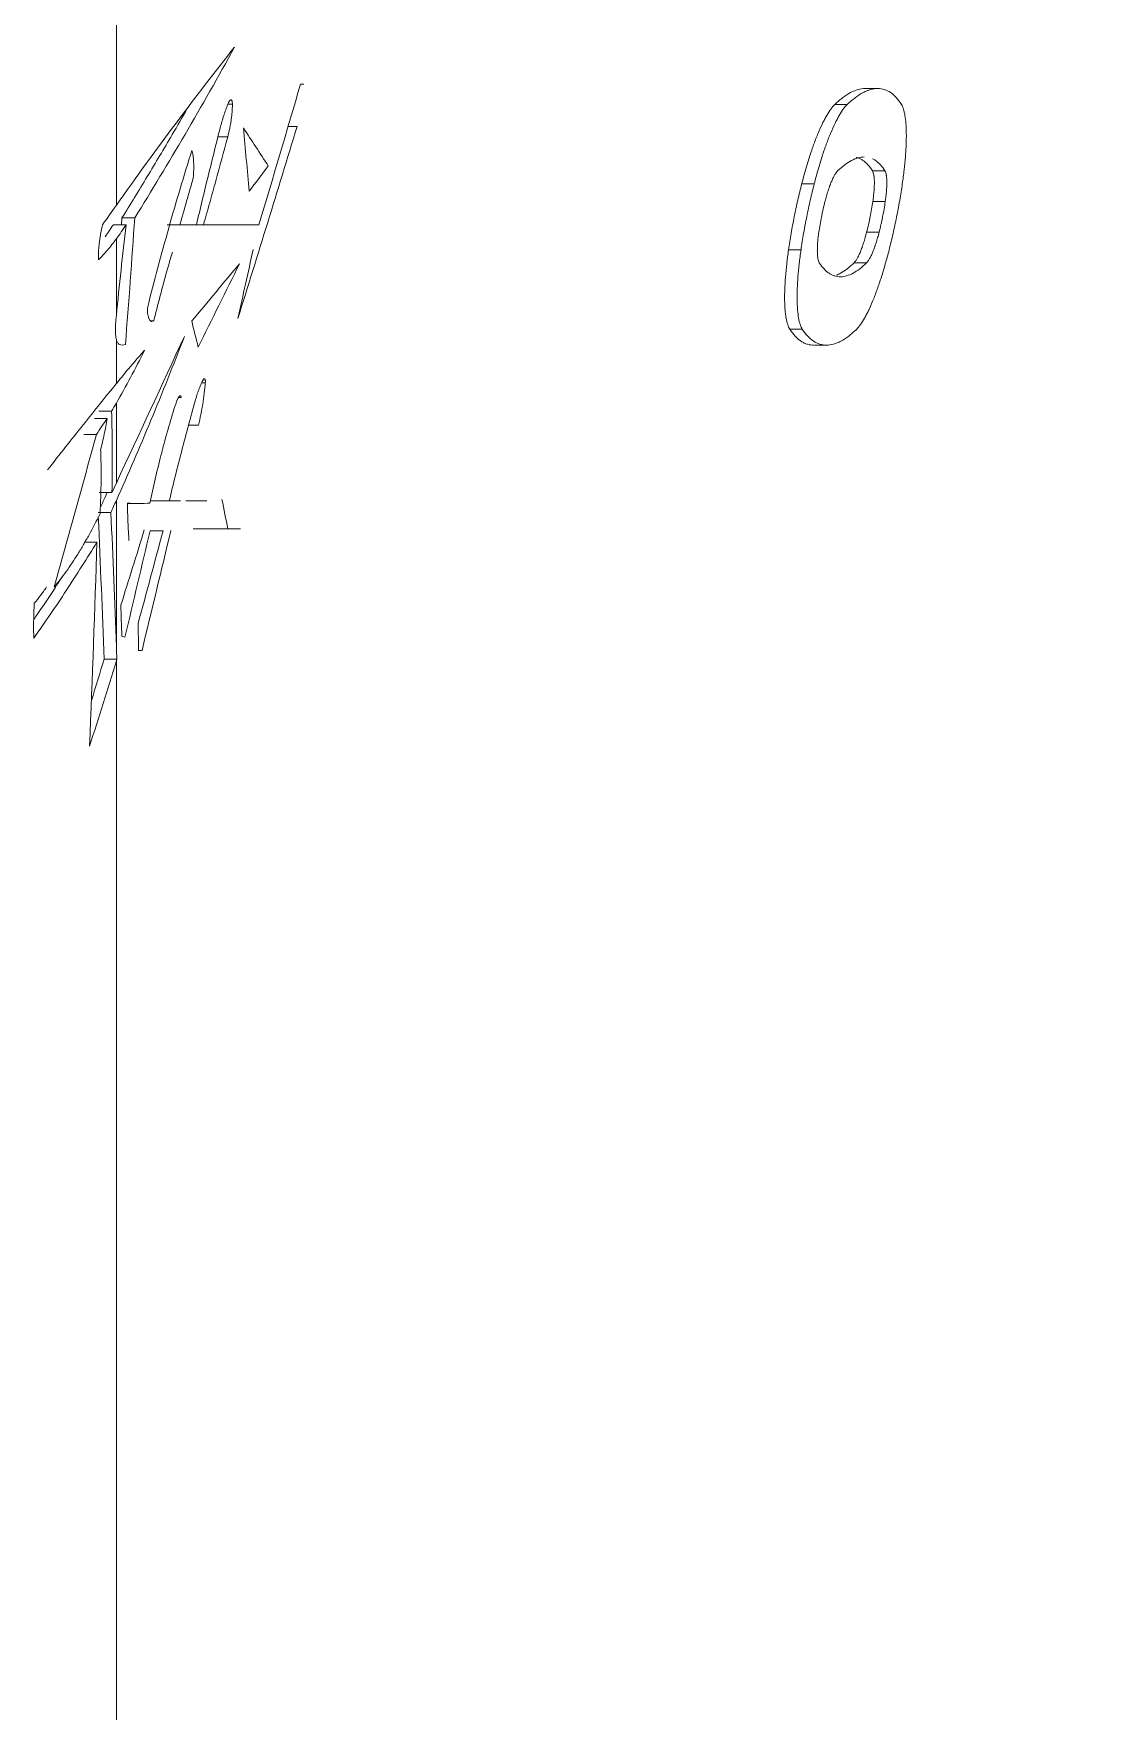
# Model space of a CAD drawing. Header units: millimetres. Extents: x 4664 to 8864, y -38 to 2932.
# Drawn here: x 8290.76 to 8296.25, y 2172.82 to 2181.36 of the extents above; entities that cross this region are included whole.
import ezdxf

# ---------------------------------------------------------------- set-up
doc = ezdxf.new("R2010")
doc.units = ezdxf.units.MM

msp = doc.modelspace()

# ---------------------------------------------------------------- linework, layer by layer
at = {"lineweight": 5}
for p, q in [((8291.1783, 2183.1254), (8291.1783, 2180.4856)), ((8292.1146, 2181.1019), (8292.1306, 2181.1019)), ((8294.984, 2181.0798), (8295.0474, 2181.0798)), ((8291.7451, 2181.0007), (8291.7682, 2181.0007)), ((8294.8305, 2180.9978), (8294.8939, 2180.9978)), ((8292.0513, 2180.8865), (8292.0975, 2180.8865)), ((8291.6946, 2180.8339), (8291.7445, 2180.8339)), ((8295.0227, 2180.6602), (8295.086, 2180.6602)), ((8294.6628, 2180.5947), (8294.7264, 2180.5947)), ((8295.0242, 2180.5052), (8295.0876, 2180.5052)), ((8291.163, 2180.387), (8291.2278, 2180.387)), ((8291.2045, 2180.387), (8291.2069, 2180.4215)), ((8291.2069, 2180.4215), (8291.2717, 2180.4215)), ((8291.5208, 2180.3869), (8291.5855, 2180.3869)), ((8291.8386, 2180.3867), (8291.9032, 2180.3867)), ((8291.1783, 2180.315), (8291.1783, 2179.9252)), ((8294.9929, 2180.3484), (8295.0563, 2180.3484)), ((8294.5956, 2180.2588), (8294.6592, 2180.2588)), ((8294.9294, 2180.1934), (8294.9928, 2180.1934)), ((8291.3563, 2179.8971), (8291.3686, 2179.8971)), ((8294.602, 2179.8558), (8294.6655, 2179.8558)), ((8291.1783, 2179.8032), (8291.1783, 2179.579)), ((8294.7904, 2179.7738), (8294.7269, 2179.7738)), ((8291.6128, 2179.5829), (8291.6305, 2179.5829)), ((8291.089, 2179.4376), (8291.154, 2179.4376)), ((8291.1783, 2179.4797), (8291.1783, 2179.0729)), ((8291.4943, 2179.5081), (8291.5083, 2179.5081)), ((8291.0672, 2179.4004), (8291.1323, 2179.4004)), ((8291.546, 2179.3676), (8291.5956, 2179.3676)), ((8291.0121, 2179.3198), (8291.0774, 2179.3198)), ((8291.091, 2179.0251), (8291.156, 2179.0251)), ((8291.1211, 2179.0012), (8291.1316, 2179.0248)), ((8291.0855, 2178.9228), (8291.1505, 2178.9228)), ((8291.1783, 2178.9842), (8291.1783, 2178.2418)), ((8291.292, 2178.9688), (8291.2343, 2178.9688)), ((8291.3515, 2178.9818), (8291.3825, 2178.9817)), ((8291.3825, 2178.9817), (8291.4473, 2178.9817)), ((8291.0145, 2178.7727), (8291.0798, 2178.7727)), ((8291.2059, 2178.2939), (8291.2221, 2178.2895)), ((8291.1158, 2178.1763), (8291.1807, 2178.1763)), ((8291.1783, 2178.1683), (8291.1783, 2154.0587))]:
    msp.add_line(p, q, dxfattribs=at)
for radius in [175.7749, 177.0806]:
    msp.add_arc((8126.0051, 2214.1806), radius, 339.998828, 353.967705, dxfattribs=at)
at = {"lineweight": 5, "extrusion": (0, 0, -1)}
for centre, major_axis, ratio, start_param, end_param in [((8126.0051, 2181.0974), (-172.6681, 0), 0.000094, 2.86509, 2.865428), ((8126.0051, 2180.3811), (-172.4672, 0), 0.000118, 2.854979, 2.856705), ((8126.0051, 2180.3811), (-172.4672, 0), 0.000119, 2.857444, 2.863338), ((8126.0051, 2180.3811), (-172.5293, 0), 0.000119, 2.857549, 2.863441), ((8126.0051, 2178.9732), (172.2475, 0), 0.000179, 5.999777, 6.001149), ((8126.0051, 2178.9732), (172.1853, 0), 0.000179, 6.001844, 6.003585), ((8126.0051, 2178.9731), (172.1853, 0), 0.000179, 6.004165, 6.006429), ((8126.0051, 2178.8303), (-172.2183, 0), 0.000187, 2.862695, 2.867815), ((8126.0051, 2178.8213), (-172.2164, 0), 0.000187, 2.858144, 2.859516), ((8126.0051, 2178.2107), (-172.0899, 0), 0.000219, 2.859467, 2.859825)]:
    msp.add_ellipse(centre, major_axis=major_axis, ratio=ratio, start_param=start_param, end_param=end_param, dxfattribs=at)
at = {"lineweight": 5}
for points, knots in [([(8291.7795, 2181.2905), (8291.6812, 2181.1668), (8291.5819, 2181.0379), (8291.3814, 2180.7694), (8291.2803, 2180.63), (8291.1783, 2180.4856)], [0, 0, 0, 0, 0.5, 0.5, 1, 1, 1, 1]), ([(8291.2717, 2180.4215), (8291.3575, 2180.5597), (8291.4427, 2180.7012), (8291.612, 2180.991), (8291.6961, 2181.1392), (8291.7795, 2181.2905)], [0, 0, 0, 0, 0.5, 0.5, 1, 1, 1, 1]), ([(8294.8305, 2180.9978), (8294.8446, 2181.0114), (8294.8584, 2181.0232), (8294.8854, 2181.0435), (8294.9117, 2181.0605), (8294.9494, 2181.076), (8294.9733, 2181.0796), (8294.9852, 2181.0798), (8294.9856, 2181.0798), (8294.986, 2181.0798)], [0, 0, 0, 0, 0.248003, 0.248003, 0.496007, 0.74401, 0.992014, 0.992014, 1, 1, 1, 1]), ([(8295.1702, 2180.9978), (8295.1617, 2181.0116), (8295.1527, 2181.0237), (8295.1341, 2181.0442), (8295.1244, 2181.0527), (8295.1042, 2181.0663), (8295.0833, 2181.0764), (8295.0496, 2181.0815), (8295.0257, 2181.078), (8295.0103, 2181.0737), (8295.0056, 2181.0723), (8295.0009, 2181.0706), (8294.9978, 2181.0694), (8294.9962, 2181.0688), (8294.9882, 2181.0655), (8294.9818, 2181.0625), (8294.9623, 2181.0522), (8294.9357, 2181.0351), (8294.9081, 2181.0114), (8294.8939, 2180.9978)], [0, 0, 0, 0, 0.125, 0.125, 0.25, 0.25, 0.375, 0.5, 0.625, 0.625, 0.65625, 0.671875, 0.671875, 0.6875, 0.6875, 0.75, 0.75, 0.875, 1, 1, 1, 1]), ([(8291.2069, 2180.4215), (8291.2498, 2180.4906), (8291.2925, 2180.5605), (8291.3778, 2180.7021), (8291.4203, 2180.7737), (8291.488, 2180.8895), (8291.5133, 2180.9332), (8291.5386, 2180.9772)], [0, 0, 0, 0, 0.384736, 0.384736, 0.769472, 0.769472, 1, 1, 1, 1]), ([(8291.706, 2180.8792), (8291.7117, 2180.9009), (8291.7178, 2180.9217), (8291.7306, 2180.9617), (8291.7373, 2180.9809), (8291.7444, 2180.9992)], [0, 0, 0, 0, 0.5, 0.5, 1, 1, 1, 1]), ([(8291.7444, 2180.9992), (8291.7457, 2181.0025), (8291.747, 2181.0055), (8291.7491, 2181.0096), (8291.7497, 2181.0109), (8291.7511, 2181.0132), (8291.7518, 2181.0143), (8291.7539, 2181.0173), (8291.7552, 2181.0188), (8291.7568, 2181.0202), (8291.7572, 2181.0204), (8291.7578, 2181.0209), (8291.7581, 2181.0211), (8291.7591, 2181.0216), (8291.7597, 2181.0218), (8291.7609, 2181.0219), (8291.7614, 2181.0219), (8291.7625, 2181.0215), (8291.763, 2181.0212), (8291.764, 2181.0203), (8291.7644, 2181.0198), (8291.7651, 2181.0187), (8291.7653, 2181.0184), (8291.7656, 2181.0176), (8291.7658, 2181.0171), (8291.7663, 2181.0157), (8291.7666, 2181.0147), (8291.7672, 2181.0124), (8291.7674, 2181.0112), (8291.7678, 2181.0085), (8291.7679, 2181.007), (8291.7681, 2181.004), (8291.7681, 2181.0024), (8291.7682, 2181.0007)], [0, 0, 0, 0, 0.125, 0.125, 0.1875, 0.1875, 0.25, 0.25, 0.375, 0.375, 0.40625, 0.40625, 0.4375, 0.4375, 0.5, 0.5, 0.5625, 0.5625, 0.625, 0.625, 0.6875, 0.6875, 0.71875, 0.71875, 0.75, 0.75, 0.8125, 0.8125, 0.875, 0.875, 0.9375, 0.9375, 1, 1, 1, 1]), ([(8291.7682, 2181.0007), (8291.7682, 2180.9946), (8291.7681, 2180.9883), (8291.7676, 2180.9754), (8291.7672, 2180.9688), (8291.7662, 2180.9551), (8291.7655, 2180.9482), (8291.764, 2180.9342), (8291.7631, 2180.9272), (8291.761, 2180.9129), (8291.7599, 2180.9057), (8291.7583, 2180.8966), (8291.7579, 2180.8948), (8291.7573, 2180.8911), (8291.7563, 2180.8857), (8291.7552, 2180.8802), (8291.7515, 2180.8622), (8291.7482, 2180.848), (8291.7445, 2180.8339)], [0, 0, 0, 0, 0.125, 0.125, 0.25, 0.25, 0.375, 0.375, 0.5, 0.5, 0.625, 0.625, 0.65625, 0.65625, 0.6875, 0.75, 0.75, 1, 1, 1, 1]), ([(8294.6628, 2180.5947), (8294.6692, 2180.6194), (8294.6757, 2180.6433), (8294.689, 2180.6895), (8294.6959, 2180.7119), (8294.7064, 2180.7444), (8294.71, 2180.755), (8294.7153, 2180.7707), (8294.7172, 2180.7759), (8294.7208, 2180.7861), (8294.7226, 2180.7911), (8294.7316, 2180.8159), (8294.7461, 2180.8531), (8294.7607, 2180.8858), (8294.7698, 2180.9047), (8294.7717, 2180.9084), (8294.7753, 2180.9156), (8294.7771, 2180.9192), (8294.7825, 2180.9295), (8294.7861, 2180.936), (8294.7968, 2180.9544), (8294.8037, 2180.9652), (8294.8173, 2180.9838), (8294.824, 2180.9916), (8294.8305, 2180.9978)], [0, 0, 0, 0, 0.125, 0.125, 0.25, 0.25, 0.3125, 0.3125, 0.34375, 0.34375, 0.375, 0.375, 0.5, 0.625, 0.625, 0.65625, 0.65625, 0.6875, 0.6875, 0.75, 0.75, 0.875, 0.875, 1, 1, 1, 1]), ([(8294.8939, 2180.9978), (8294.8874, 2180.9916), (8294.8808, 2180.9838), (8294.8672, 2180.9651), (8294.8602, 2180.9543), (8294.8495, 2180.9359), (8294.846, 2180.9294), (8294.8405, 2180.919), (8294.8387, 2180.9155), (8294.8351, 2180.9082), (8294.8332, 2180.9045), (8294.8241, 2180.8856), (8294.8169, 2180.8693), (8294.8023, 2180.8344), (8294.7951, 2180.8157), (8294.786, 2180.7909), (8294.7842, 2180.7859), (8294.7806, 2180.7757), (8294.7788, 2180.7705), (8294.7734, 2180.7549), (8294.7699, 2180.7442), (8294.7594, 2180.7118), (8294.7525, 2180.6895), (8294.7392, 2180.6433), (8294.7327, 2180.6194), (8294.7264, 2180.5947)], [0, 0, 0, 0, 0.125, 0.125, 0.25, 0.25, 0.3125, 0.3125, 0.34375, 0.34375, 0.375, 0.375, 0.5, 0.5, 0.625, 0.625, 0.65625, 0.65625, 0.6875, 0.6875, 0.75, 0.75, 0.875, 0.875, 1, 1, 1, 1]), ([(8295.1742, 2180.5947), (8295.1777, 2180.619), (8295.1838, 2180.6663), (8295.1882, 2180.711), (8295.1903, 2180.7382), (8295.1909, 2180.7463), (8295.1915, 2180.7543), (8295.1918, 2180.7596), (8295.192, 2180.7622), (8295.1928, 2180.7753), (8295.1933, 2180.7856), (8295.1945, 2180.8154), (8295.1948, 2180.8341), (8295.1945, 2180.8605), (8295.1943, 2180.869), (8295.1938, 2180.8813), (8295.1935, 2180.8874), (8295.1932, 2180.8933), (8295.1929, 2180.8972), (8295.1928, 2180.8991), (8295.1915, 2180.9163), (8295.1899, 2180.93), (8295.1858, 2180.9545), (8295.1833, 2180.9653), (8295.1796, 2180.9769), (8295.1789, 2180.9791), (8295.1773, 2180.9834), (8295.1765, 2180.9854), (8295.1739, 2180.9913), (8295.1721, 2180.9947), (8295.1702, 2180.9978)], [0, 0, 0, 0, 0.125, 0.25, 0.25, 0.28125, 0.296875, 0.296875, 0.3125, 0.3125, 0.375, 0.375, 0.5, 0.5, 0.5625, 0.5625, 0.59375, 0.609375, 0.609375, 0.625, 0.625, 0.75, 0.75, 0.875, 0.875, 0.90625, 0.90625, 0.9375, 0.9375, 1, 1, 1, 1]), ([(8291.5855, 2180.3869), (8291.605, 2180.4694), (8291.6248, 2180.5517), (8291.6549, 2180.6749), (8291.665, 2180.7158), (8291.6854, 2180.7976), (8291.6957, 2180.8385), (8291.706, 2180.8792)], [0, 0, 0, 0, 0.5, 0.5, 0.75, 0.75, 1, 1, 1, 1]), ([(8291.7445, 2180.8339), (8291.7246, 2180.7587), (8291.7043, 2180.6838), (8291.6735, 2180.572), (8291.6632, 2180.5348), (8291.6423, 2180.4607), (8291.6318, 2180.4237), (8291.6212, 2180.3868)], [0, 0, 0, 0, 0.5, 0.5, 0.75, 0.75, 1, 1, 1, 1]), ([(8291.3361, 2179.9631), (8291.3535, 2180.032), (8291.3712, 2180.1004), (8291.4074, 2180.2364), (8291.4259, 2180.3038), (8291.4637, 2180.4378), (8291.483, 2180.5041), (8291.5223, 2180.6356), (8291.5422, 2180.7005), (8291.5625, 2180.7648)], [0, 0, 0, 0, 0.25, 0.25, 0.5, 0.5, 0.75, 0.75, 1, 1, 1, 1]), ([(8291.5625, 2180.7648), (8291.5648, 2180.7567), (8291.5667, 2180.7476), (8291.5689, 2180.7324), (8291.5695, 2180.7271), (8291.5705, 2180.716), (8291.5709, 2180.7103), (8291.5717, 2180.6923), (8291.5718, 2180.6796), (8291.5712, 2180.6529), (8291.5705, 2180.6389), (8291.5693, 2180.6245)], [0, 0, 0, 0, 0.25, 0.25, 0.375, 0.375, 0.5, 0.5, 0.75, 0.75, 1, 1, 1, 1]), ([(8294.8455, 2180.6602), (8294.8578, 2180.672), (8294.8818, 2180.6926), (8294.9162, 2180.7148), (8294.949, 2180.7282), (8294.9698, 2180.7314), (8294.9802, 2180.7315), (8294.9805, 2180.7315), (8294.9808, 2180.7315)], [0, 0, 0, 0, 0.247999, 0.495998, 0.743997, 0.991996, 0.991996, 1, 1, 1, 1]), ([(8294.9389, 2180.7292), (8294.9412, 2180.7287), (8294.9436, 2180.728), (8294.9483, 2180.7266), (8294.9507, 2180.7258), (8294.9554, 2180.724), (8294.9577, 2180.723), (8294.9647, 2180.7196), (8294.9692, 2180.717), (8294.9825, 2180.7081), (8294.9996, 2180.6932), (8295.0152, 2180.6722), (8295.0227, 2180.6602)], [0, 0, 0, 0, 0.075321, 0.075321, 0.152377, 0.152377, 0.229434, 0.229434, 0.383547, 0.383547, 0.691774, 1, 1, 1, 1]), ([(8295.0224, 2180.7223), (8295.0227, 2180.7222), (8295.0231, 2180.722), (8295.0281, 2180.7196), (8295.0326, 2180.717), (8295.0459, 2180.7081), (8295.063, 2180.6932), (8295.0786, 2180.6722), (8295.086, 2180.6602)], [0, 0, 0, 0, 0.0148, 0.0148, 0.21184, 0.21184, 0.60592, 1, 1, 1, 1]), ([(8294.7811, 2180.5052), (8294.7835, 2180.5147), (8294.786, 2180.5238), (8294.7911, 2180.5416), (8294.7938, 2180.5502), (8294.7978, 2180.5627), (8294.7992, 2180.5668), (8294.8012, 2180.5728), (8294.8019, 2180.5748), (8294.8033, 2180.5788), (8294.804, 2180.5807), (8294.8075, 2180.5902), (8294.8131, 2180.6046), (8294.8187, 2180.6171), (8294.8229, 2180.6258), (8294.8243, 2180.6286), (8294.8271, 2180.6339), (8294.8285, 2180.6364), (8294.8325, 2180.6435), (8294.8352, 2180.6476), (8294.8404, 2180.6548), (8294.843, 2180.6578), (8294.8455, 2180.6602)], [0, 0, 0, 0, 0.125, 0.125, 0.25, 0.25, 0.3125, 0.3125, 0.34375, 0.34375, 0.375, 0.375, 0.5, 0.625, 0.625, 0.6875, 0.6875, 0.75, 0.75, 0.875, 0.875, 1, 1, 1, 1]), ([(8295.0227, 2180.6602), (8295.0241, 2180.6578), (8295.0267, 2180.6519), (8295.0286, 2180.6436), (8295.0296, 2180.6377), (8295.0298, 2180.6365), (8295.0302, 2180.634), (8295.0303, 2180.6327), (8295.0308, 2180.6287), (8295.0311, 2180.6259), (8295.0317, 2180.6172), (8295.032, 2180.6109), (8295.0321, 2180.6008), (8295.0321, 2180.5973), (8295.032, 2180.5919), (8295.0319, 2180.59), (8295.0318, 2180.5863), (8295.0318, 2180.5844), (8295.0314, 2180.5748), (8295.0309, 2180.5667), (8295.0296, 2180.5501), (8295.0287, 2180.5415), (8295.0275, 2180.5304), (8295.0272, 2180.5282), (8295.0267, 2180.5236), (8295.0264, 2180.5213), (8295.0255, 2180.5145), (8295.0249, 2180.5098), (8295.0242, 2180.5052)], [0, 0, 0, 0, 0.125, 0.25, 0.25, 0.28125, 0.28125, 0.3125, 0.3125, 0.375, 0.375, 0.5, 0.5, 0.5625, 0.5625, 0.59375, 0.59375, 0.625, 0.625, 0.75, 0.75, 0.875, 0.875, 0.90625, 0.90625, 0.9375, 0.9375, 1, 1, 1, 1]), ([(8295.086, 2180.6602), (8295.0875, 2180.6578), (8295.0901, 2180.6519), (8295.092, 2180.6436), (8295.093, 2180.6377), (8295.0932, 2180.6365), (8295.0936, 2180.634), (8295.0937, 2180.6327), (8295.0942, 2180.6287), (8295.0945, 2180.6259), (8295.0951, 2180.6172), (8295.0954, 2180.6109), (8295.0955, 2180.6008), (8295.0955, 2180.5973), (8295.0954, 2180.5919), (8295.0953, 2180.59), (8295.0952, 2180.5863), (8295.0952, 2180.5844), (8295.0948, 2180.5748), (8295.0943, 2180.5667), (8295.093, 2180.5501), (8295.0921, 2180.5415), (8295.0909, 2180.5304), (8295.0906, 2180.5282), (8295.0901, 2180.5236), (8295.0898, 2180.5213), (8295.0889, 2180.5145), (8295.0882, 2180.5098), (8295.0876, 2180.5052)], [0, 0, 0, 0, 0.125, 0.25, 0.25, 0.28125, 0.28125, 0.3125, 0.3125, 0.375, 0.375, 0.5, 0.5, 0.5625, 0.5625, 0.59375, 0.59375, 0.625, 0.625, 0.75, 0.75, 0.875, 0.875, 0.90625, 0.90625, 0.9375, 0.9375, 1, 1, 1, 1]), ([(8294.5956, 2180.2588), (8294.5996, 2180.2867), (8294.604, 2180.3146), (8294.6137, 2180.3707), (8294.619, 2180.3988), (8294.6274, 2180.4412), (8294.6304, 2180.4553), (8294.6349, 2180.4766), (8294.6365, 2180.4836), (8294.6396, 2180.4978), (8294.6411, 2180.5048), (8294.6491, 2180.5398), (8294.6558, 2180.5675), (8294.6628, 2180.5947)], [0, 0, 0, 0, 0.25, 0.25, 0.5, 0.5, 0.625, 0.625, 0.6875, 0.6875, 0.75, 0.75, 1, 1, 1, 1]), ([(8294.7264, 2180.5947), (8294.7194, 2180.5675), (8294.706, 2180.5125), (8294.694, 2180.4565), (8294.6856, 2180.4142), (8294.6828, 2180.4), (8294.6788, 2180.3786), (8294.6775, 2180.3715), (8294.675, 2180.3573), (8294.6737, 2180.3502), (8294.6676, 2180.3148), (8294.6632, 2180.2867), (8294.6592, 2180.2588)], [0, 0, 0, 0, 0.25, 0.5, 0.5, 0.625, 0.625, 0.6875, 0.6875, 0.75, 0.75, 1, 1, 1, 1]), ([(8295.1072, 2180.2588), (8295.1141, 2180.2861), (8295.1273, 2180.3411), (8295.1393, 2180.3971), (8295.1478, 2180.4395), (8295.1505, 2180.4536), (8295.1545, 2180.475), (8295.1558, 2180.4821), (8295.1583, 2180.4963), (8295.1596, 2180.5034), (8295.1657, 2180.5388), (8295.1702, 2180.5669), (8295.1742, 2180.5947)], [0, 0, 0, 0, 0.25, 0.5, 0.5, 0.625, 0.625, 0.6875, 0.6875, 0.75, 0.75, 1, 1, 1, 1]), ([(8294.7497, 2180.3484), (8294.7516, 2180.3614), (8294.7536, 2180.3745), (8294.7581, 2180.4006), (8294.7606, 2180.4138), (8294.7645, 2180.4335), (8294.7659, 2180.4401), (8294.768, 2180.45), (8294.7688, 2180.4533), (8294.7702, 2180.4599), (8294.7709, 2180.4632), (8294.7747, 2180.4795), (8294.7778, 2180.4924), (8294.7811, 2180.5052)], [0, 0, 0, 0, 0.25, 0.25, 0.5, 0.5, 0.625, 0.625, 0.6875, 0.6875, 0.75, 0.75, 1, 1, 1, 1]), ([(8295.0242, 2180.5052), (8295.0223, 2180.4922), (8295.0202, 2180.4791), (8295.0157, 2180.453), (8295.0133, 2180.4398), (8295.0093, 2180.4201), (8295.008, 2180.4135), (8295.0058, 2180.4036), (8295.0051, 2180.4003), (8295.0037, 2180.3937), (8295.0029, 2180.3904), (8294.9992, 2180.3741), (8294.9961, 2180.3611), (8294.9929, 2180.3484)], [0, 0, 0, 0, 0.25, 0.25, 0.5, 0.5, 0.625, 0.625, 0.6875, 0.6875, 0.75, 0.75, 1, 1, 1, 1]), ([(8295.0876, 2180.5052), (8295.0857, 2180.4922), (8295.0836, 2180.4791), (8295.0791, 2180.453), (8295.0767, 2180.4398), (8295.0727, 2180.4201), (8295.0713, 2180.4135), (8295.0692, 2180.4036), (8295.0685, 2180.4003), (8295.0671, 2180.3937), (8295.0663, 2180.3904), (8295.0626, 2180.3741), (8295.0595, 2180.3611), (8295.0563, 2180.3484)], [0, 0, 0, 0, 0.25, 0.25, 0.5, 0.5, 0.625, 0.625, 0.6875, 0.6875, 0.75, 0.75, 1, 1, 1, 1]), ([(8291.108, 2180.387), (8291.1044, 2180.3713), (8291.1012, 2180.3555), (8291.097, 2180.3318), (8291.0957, 2180.3239), (8291.0934, 2180.3084), (8291.0924, 2180.3007), (8291.0906, 2180.2856), (8291.0898, 2180.2781), (8291.0889, 2180.2669), (8291.0886, 2180.2632), (8291.0882, 2180.2577), (8291.0881, 2180.2559), (8291.0879, 2180.2523), (8291.0874, 2180.2433), (8291.0869, 2180.2276), (8291.087, 2180.2145), (8291.0873, 2180.2081)], [0, 0, 0, 0, 0.25, 0.25, 0.375, 0.375, 0.5, 0.5, 0.625, 0.625, 0.6875, 0.6875, 0.71875, 0.71875, 0.75, 0.875, 1, 1, 1, 1]), ([(8291.2278, 2180.387), (8291.2189, 2180.3094), (8291.2103, 2180.2321), (8291.1938, 2180.0781), (8291.1859, 2180.0015), (8291.1783, 2179.9252)], [0, 0, 0, 0, 0.5, 0.5, 1, 1, 1, 1]), ([(8291.0873, 2180.2081), (8291.1026, 2180.2233), (8291.1178, 2180.2397), (8291.1482, 2180.2754), (8291.1633, 2180.2946), (8291.1783, 2180.315)], [0, 0, 0, 0, 0.5, 0.5, 1, 1, 1, 1]), ([(8294.7522, 2180.1934), (8294.7506, 2180.1958), (8294.7479, 2180.2017), (8294.7459, 2180.2099), (8294.7448, 2180.2158), (8294.7446, 2180.217), (8294.7443, 2180.2196), (8294.7441, 2180.2209), (8294.7436, 2180.2249), (8294.7433, 2180.2276), (8294.7426, 2180.2363), (8294.7423, 2180.2426), (8294.7421, 2180.2528), (8294.7421, 2180.2563), (8294.7422, 2180.2617), (8294.7422, 2180.2635), (8294.7423, 2180.2673), (8294.7423, 2180.2692), (8294.7427, 2180.2788), (8294.7431, 2180.2868), (8294.7444, 2180.3034), (8294.7452, 2180.312), (8294.7464, 2180.3232), (8294.7467, 2180.3254), (8294.7472, 2180.33), (8294.7475, 2180.3322), (8294.7484, 2180.3391), (8294.749, 2180.3437), (8294.7497, 2180.3484)], [0, 0, 0, 0, 0.125, 0.25, 0.25, 0.28125, 0.28125, 0.3125, 0.3125, 0.375, 0.375, 0.5, 0.5, 0.5625, 0.5625, 0.59375, 0.59375, 0.625, 0.625, 0.75, 0.75, 0.875, 0.875, 0.90625, 0.90625, 0.9375, 0.9375, 1, 1, 1, 1]), ([(8294.9929, 2180.3484), (8294.9905, 2180.3389), (8294.988, 2180.3298), (8294.9829, 2180.312), (8294.9803, 2180.3034), (8294.9763, 2180.2909), (8294.9749, 2180.2868), (8294.9729, 2180.2808), (8294.9722, 2180.2788), (8294.9708, 2180.2748), (8294.9702, 2180.2729), (8294.9667, 2180.2634), (8294.9612, 2180.2491), (8294.9557, 2180.2365), (8294.9516, 2180.2278), (8294.9502, 2180.225), (8294.9475, 2180.2197), (8294.9461, 2180.2172), (8294.9421, 2180.2101), (8294.9395, 2180.206), (8294.9344, 2180.1988), (8294.9319, 2180.1958), (8294.9294, 2180.1934)], [0, 0, 0, 0, 0.125, 0.125, 0.25, 0.25, 0.3125, 0.3125, 0.34375, 0.34375, 0.375, 0.375, 0.5, 0.625, 0.625, 0.6875, 0.6875, 0.75, 0.75, 0.875, 0.875, 1, 1, 1, 1]), ([(8295.0563, 2180.3484), (8295.0539, 2180.3389), (8295.0514, 2180.3298), (8295.0463, 2180.312), (8295.0437, 2180.3034), (8295.0397, 2180.2909), (8295.0384, 2180.2868), (8295.0363, 2180.2808), (8295.0356, 2180.2788), (8295.0343, 2180.2748), (8295.0336, 2180.2729), (8295.0301, 2180.2634), (8295.0246, 2180.2491), (8295.0191, 2180.2365), (8295.015, 2180.2278), (8295.0136, 2180.225), (8295.0109, 2180.2197), (8295.0095, 2180.2172), (8295.0055, 2180.2101), (8295.0029, 2180.206), (8294.9978, 2180.1988), (8294.9953, 2180.1958), (8294.9928, 2180.1934)], [0, 0, 0, 0, 0.125, 0.125, 0.25, 0.25, 0.3125, 0.3125, 0.34375, 0.34375, 0.375, 0.375, 0.5, 0.625, 0.625, 0.6875, 0.6875, 0.75, 0.75, 0.875, 0.875, 1, 1, 1, 1]), ([(8291.463, 2180.2478), (8291.4463, 2180.1907), (8291.4301, 2180.1329), (8291.4064, 2180.0451), (8291.3987, 2180.0157), (8291.3834, 2179.9566), (8291.3759, 2179.9269), (8291.3686, 2179.8971)], [0, 0, 0, 0, 0.5, 0.5, 0.75, 0.75, 1, 1, 1, 1]), ([(8294.602, 2179.8558), (8294.598, 2179.8619), (8294.591, 2179.8773), (8294.5857, 2179.8988), (8294.5829, 2179.9141), (8294.5822, 2179.9189), (8294.5814, 2179.9238), (8294.581, 2179.9272), (8294.5807, 2179.9289), (8294.5797, 2179.9376), (8294.5789, 2179.9448), (8294.577, 2179.9675), (8294.5763, 2179.9838), (8294.5758, 2180.0102), (8294.5758, 2180.0193), (8294.576, 2180.0334), (8294.5761, 2180.0405), (8294.5763, 2180.0479), (8294.5764, 2180.0528), (8294.5765, 2180.0553), (8294.5773, 2180.0779), (8294.5785, 2180.0987), (8294.5818, 2180.1419), (8294.5839, 2180.1643), (8294.5871, 2180.1932), (8294.5878, 2180.1991), (8294.5892, 2180.2108), (8294.5899, 2180.2168), (8294.5922, 2180.2347), (8294.5939, 2180.2467), (8294.5956, 2180.2588)], [0, 0, 0, 0, 0.125, 0.25, 0.25, 0.28125, 0.296875, 0.296875, 0.3125, 0.3125, 0.375, 0.375, 0.5, 0.5, 0.5625, 0.5625, 0.59375, 0.609375, 0.609375, 0.625, 0.625, 0.75, 0.75, 0.875, 0.875, 0.90625, 0.90625, 0.9375, 0.9375, 1, 1, 1, 1]), ([(8294.6592, 2180.2588), (8294.6557, 2180.2346), (8294.6496, 2180.1873), (8294.6454, 2180.1425), (8294.6433, 2180.1154), (8294.6427, 2180.1073), (8294.6422, 2180.0993), (8294.6419, 2180.094), (8294.6417, 2180.0913), (8294.641, 2180.0782), (8294.6405, 2180.068), (8294.6394, 2180.0382), (8294.6392, 2180.0194), (8294.6397, 2179.993), (8294.6399, 2179.9845), (8294.6405, 2179.9722), (8294.6408, 2179.9661), (8294.6412, 2179.9602), (8294.6415, 2179.9563), (8294.6417, 2179.9544), (8294.6431, 2179.9373), (8294.6448, 2179.9236), (8294.6492, 2179.8991), (8294.6518, 2179.8883), (8294.6557, 2179.8767), (8294.6565, 2179.8745), (8294.6582, 2179.8702), (8294.659, 2179.8681), (8294.6617, 2179.8623), (8294.6636, 2179.8588), (8294.6655, 2179.8558)], [0, 0, 0, 0, 0.125, 0.25, 0.25, 0.28125, 0.296875, 0.296875, 0.3125, 0.3125, 0.375, 0.375, 0.5, 0.5, 0.5625, 0.5625, 0.59375, 0.609375, 0.609375, 0.625, 0.625, 0.75, 0.75, 0.875, 0.875, 0.90625, 0.90625, 0.9375, 0.9375, 1, 1, 1, 1]), ([(8294.9422, 2179.8558), (8294.9486, 2179.862), (8294.9551, 2179.8698), (8294.9684, 2179.8885), (8294.9752, 2179.8993), (8294.9857, 2179.9177), (8294.9892, 2179.9242), (8294.9945, 2179.9346), (8294.9963, 2179.9382), (8294.9999, 2179.9454), (8295.0017, 2179.9491), (8295.0106, 2179.968), (8295.0178, 2179.9843), (8295.0321, 2180.0193), (8295.0393, 2180.0379), (8295.0482, 2180.0627), (8295.05, 2180.0678), (8295.0536, 2180.078), (8295.0553, 2180.0832), (8295.0606, 2180.0988), (8295.0641, 2180.1094), (8295.0745, 2180.1418), (8295.0812, 2180.1642), (8295.0944, 2180.2104), (8295.1009, 2180.2342), (8295.1072, 2180.2588)], [0, 0, 0, 0, 0.125, 0.125, 0.25, 0.25, 0.3125, 0.3125, 0.34375, 0.34375, 0.375, 0.375, 0.5, 0.5, 0.625, 0.625, 0.65625, 0.65625, 0.6875, 0.6875, 0.75, 0.75, 0.875, 0.875, 1, 1, 1, 1]), ([(8294.9928, 2180.1934), (8294.9808, 2180.1816), (8294.9691, 2180.1713), (8294.946, 2180.1536), (8294.9234, 2180.1388), (8294.8909, 2180.1253), (8294.8702, 2180.1222), (8294.85, 2180.122), (8294.8402, 2180.1234), (8294.8257, 2180.1277), (8294.821, 2180.1296), (8294.8116, 2180.134), (8294.807, 2180.1366), (8294.7935, 2180.1455), (8294.776, 2180.1604), (8294.7599, 2180.1814), (8294.7522, 2180.1934)], [0, 0, 0, 0, 0.125, 0.125, 0.25, 0.375, 0.5, 0.5, 0.625, 0.625, 0.6875, 0.6875, 0.75, 0.75, 0.875, 1, 1, 1, 1]), ([(8294.9294, 2180.1934), (8294.9174, 2180.1816), (8294.9056, 2180.1713), (8294.8825, 2180.1536), (8294.8639, 2180.1414), (8294.8459, 2180.1331), (8294.8389, 2180.1305)], [0, 0, 0, 0, 0.377311, 0.377311, 0.754622, 1, 1, 1, 1]), ([(8291.36, 2179.8946), (8291.3584, 2179.8946), (8291.3569, 2179.8949), (8291.3549, 2179.8957), (8291.3544, 2179.896), (8291.3534, 2179.8965), (8291.353, 2179.8968), (8291.3516, 2179.8978), (8291.3507, 2179.8986), (8291.3481, 2179.9014), (8291.3465, 2179.9038), (8291.3443, 2179.9081), (8291.3437, 2179.9096), (8291.3427, 2179.9122), (8291.3424, 2179.9131), (8291.3418, 2179.9149), (8291.3415, 2179.9159), (8291.3401, 2179.9207), (8291.3392, 2179.9251), (8291.3377, 2179.9345), (8291.3371, 2179.9397), (8291.3364, 2179.9509), (8291.3362, 2179.9568), (8291.3361, 2179.9631)], [0, 0, 0, 0, 0.110502, 0.110502, 0.147564, 0.147564, 0.184627, 0.184627, 0.258752, 0.258752, 0.407001, 0.407001, 0.481126, 0.481126, 0.518189, 0.518189, 0.555251, 0.555251, 0.703501, 0.703501, 0.85175, 0.85175, 1, 1, 1, 1]), ([(8291.1756, 2179.8972), (8291.1746, 2179.8876), (8291.1739, 2179.8783), (8291.1734, 2179.865), (8291.1733, 2179.8607), (8291.1732, 2179.8543), (8291.1732, 2179.8522), (8291.1733, 2179.848), (8291.1733, 2179.846), (8291.1736, 2179.8359), (8291.1741, 2179.8284), (8291.1758, 2179.8148), (8291.1769, 2179.8086), (8291.1783, 2179.8032)], [0, 0, 0, 0, 0.25, 0.25, 0.375, 0.375, 0.4375, 0.4375, 0.5, 0.5, 0.75, 0.75, 1, 1, 1, 1]), ([(8294.7251, 2179.7738), (8294.7139, 2179.7738), (8294.7029, 2179.7754), (8294.6894, 2179.7795), (8294.6866, 2179.7804), (8294.6812, 2179.7825), (8294.6784, 2179.7837), (8294.6704, 2179.7875), (8294.6651, 2179.7905), (8294.6495, 2179.8007), (8294.6294, 2179.8179), (8294.6109, 2179.842), (8294.602, 2179.8558)], [0, 0, 0, 0, 0.244323, 0.244323, 0.307296, 0.307296, 0.37027, 0.37027, 0.496216, 0.496216, 0.748108, 1, 1, 1, 1]), ([(8294.6655, 2179.8558), (8294.6744, 2179.842), (8294.6837, 2179.83), (8294.7029, 2179.8094), (8294.7128, 2179.8009), (8294.7333, 2179.7873), (8294.7545, 2179.7772), (8294.7883, 2179.7721), (8294.8122, 2179.7756), (8294.8275, 2179.7799), (8294.8306, 2179.7808), (8294.8368, 2179.783), (8294.84, 2179.7842), (8294.8494, 2179.788), (8294.8558, 2179.791), (8294.8751, 2179.8013), (8294.9012, 2179.8184), (8294.9284, 2179.8422), (8294.9422, 2179.8558)], [0, 0, 0, 0, 0.125, 0.125, 0.25, 0.25, 0.375, 0.5, 0.625, 0.625, 0.65625, 0.65625, 0.6875, 0.6875, 0.75, 0.75, 0.875, 1, 1, 1, 1]), ([(8291.1783, 2178.9842), (8291.2376, 2179.1167), (8291.2961, 2179.2526), (8291.4116, 2179.5309), (8291.4685, 2179.6732), (8291.5245, 2179.8186)], [0, 0, 0, 0, 0.5, 0.5, 1, 1, 1, 1]), ([(8291.1783, 2179.8032), (8291.1792, 2179.7997), (8291.1802, 2179.7966), (8291.1824, 2179.7911), (8291.1836, 2179.7887), (8291.1862, 2179.7844), (8291.1876, 2179.7826), (8291.1906, 2179.7796), (8291.1922, 2179.7785), (8291.1939, 2179.7777)], [0, 0, 0, 0, 0.25, 0.25, 0.5, 0.5, 0.75, 0.75, 1, 1, 1, 1]), ([(8291.1783, 2179.4797), (8291.2024, 2179.5221), (8291.2265, 2179.5657), (8291.2744, 2179.6552), (8291.2982, 2179.701), (8291.3219, 2179.7479)], [0, 0, 0, 0, 0.5, 0.5, 1, 1, 1, 1]), ([(8291.6305, 2179.5829), (8291.6307, 2179.5854), (8291.6308, 2179.5877), (8291.6308, 2179.5904), (8291.6307, 2179.5909), (8291.6307, 2179.5919), (8291.6307, 2179.5924), (8291.6306, 2179.5939), (8291.6305, 2179.5948), (8291.6302, 2179.5966), (8291.6301, 2179.5973), (8291.6298, 2179.5984), (8291.6297, 2179.5988), (8291.6295, 2179.5994), (8291.6294, 2179.5998), (8291.6288, 2179.6012), (8291.6283, 2179.6021), (8291.6273, 2179.6029), (8291.627, 2179.6031), (8291.6263, 2179.6033), (8291.6255, 2179.6034), (8291.6247, 2179.6031), (8291.6241, 2179.6028), (8291.6239, 2179.6027), (8291.6235, 2179.6024), (8291.6233, 2179.6022), (8291.6222, 2179.6013), (8291.6213, 2179.6003), (8291.6195, 2179.5977), (8291.6185, 2179.5962), (8291.6176, 2179.5944)], [0, 0, 0, 0, 0.125, 0.125, 0.15625, 0.15625, 0.1875, 0.1875, 0.25, 0.25, 0.3125, 0.3125, 0.34375, 0.34375, 0.375, 0.375, 0.5, 0.5, 0.5625, 0.5625, 0.625, 0.6875, 0.6875, 0.71875, 0.71875, 0.75, 0.75, 0.875, 0.875, 1, 1, 1, 1]), ([(8291.1783, 2179.579), (8291.1243, 2179.5124), (8291.0681, 2179.4424), (8290.9512, 2179.2956), (8290.8907, 2179.219), (8290.828, 2179.1394)], [0, 0, 0, 0, 0.5, 0.5, 1, 1, 1, 1]), ([(8291.5083, 2179.5081), (8291.508, 2179.5097), (8291.5076, 2179.5112), (8291.5069, 2179.5129), (8291.5066, 2179.5134), (8291.506, 2179.5144), (8291.5057, 2179.5148), (8291.5048, 2179.5157), (8291.5041, 2179.5161), (8291.5029, 2179.5162), (8291.5025, 2179.5162), (8291.5017, 2179.516), (8291.5013, 2179.5159), (8291.5, 2179.5152), (8291.4991, 2179.5145), (8291.4972, 2179.5126), (8291.4963, 2179.5114), (8291.4949, 2179.5093), (8291.4944, 2179.5086), (8291.4934, 2179.507), (8291.4929, 2179.5061), (8291.4915, 2179.5034), (8291.4906, 2179.5014), (8291.4897, 2179.4993)], [0, 0, 0, 0, 0.125, 0.125, 0.1875, 0.1875, 0.25, 0.25, 0.375, 0.375, 0.4375, 0.4375, 0.5, 0.5, 0.625, 0.625, 0.75, 0.75, 0.8125, 0.8125, 0.875, 0.875, 1, 1, 1, 1]), ([(8291.6176, 2179.5944), (8291.6141, 2179.5875), (8291.6071, 2179.5727), (8291.6004, 2179.556), (8291.5963, 2179.5449), (8291.5955, 2179.5427), (8291.5939, 2179.5382), (8291.5931, 2179.5359), (8291.5907, 2179.5289), (8291.5892, 2179.5242), (8291.5847, 2179.51), (8291.5818, 2179.5001), (8291.579, 2179.49)], [0, 0, 0, 0, 0.25, 0.5, 0.5, 0.5625, 0.5625, 0.625, 0.625, 0.75, 0.75, 1, 1, 1, 1]), ([(8291.5956, 2179.3676), (8291.6, 2179.3857), (8291.604, 2179.4038), (8291.6115, 2179.4405), (8291.6148, 2179.4587), (8291.6192, 2179.4861), (8291.6206, 2179.4951), (8291.6232, 2179.5131), (8291.6244, 2179.522), (8291.6276, 2179.5487), (8291.6293, 2179.566), (8291.6305, 2179.5829)], [0, 0, 0, 0, 0.25, 0.25, 0.5, 0.5, 0.625, 0.625, 0.75, 0.75, 1, 1, 1, 1]), ([(8291.156, 2179.0251), (8291.1571, 2179.0959), (8291.1575, 2179.1658), (8291.1569, 2179.3034), (8291.1558, 2179.371), (8291.154, 2179.4376)], [0, 0, 0, 0, 0.5, 0.5, 1, 1, 1, 1]), ([(8291.4709, 2179.4478), (8291.4592, 2179.4097), (8291.4479, 2179.3712), (8291.4315, 2179.3126), (8291.4234, 2179.2832), (8291.4155, 2179.2534), (8291.4103, 2179.2335), (8291.4077, 2179.2236), (8291.4001, 2179.1935), (8291.3951, 2179.1735), (8291.3852, 2179.1332), (8291.3804, 2179.1129), (8291.3664, 2179.052), (8291.3574, 2179.0113), (8291.349, 2178.9704)], [0, 0, 0, 0, 0.25, 0.25, 0.375, 0.4375, 0.4375, 0.5, 0.5, 0.625, 0.625, 0.75, 0.75, 1, 1, 1, 1]), ([(8291.579, 2179.49), (8291.5557, 2179.4069), (8291.533, 2179.3229), (8291.5001, 2179.1957), (8291.4892, 2179.1531), (8291.468, 2179.0676), (8291.4575, 2179.0247), (8291.4473, 2178.9817)], [0, 0, 0, 0, 0.5, 0.5, 0.75, 0.75, 1, 1, 1, 1]), ([(8291.0774, 2179.3198), (8291.0867, 2179.3342), (8291.0959, 2179.3481), (8291.1142, 2179.3749), (8291.1233, 2179.3879), (8291.1323, 2179.4004)], [0, 0, 0, 0, 0.5, 0.5, 1, 1, 1, 1]), ([(8291.1323, 2179.4004), (8291.1274, 2179.3739), (8291.1221, 2179.3475), (8291.1108, 2179.2946), (8291.1048, 2179.2683), (8291.0984, 2179.2421)], [0, 0, 0, 0, 0.5, 0.5, 1, 1, 1, 1]), ([(8290.8629, 2178.5444), (8290.8988, 2178.6742), (8290.9347, 2178.8038), (8291.0062, 2179.0624), (8291.0419, 2179.1913), (8291.0774, 2179.3198)], [0, 0, 0, 0, 0.5, 0.5, 1, 1, 1, 1]), ([(8291.0984, 2179.2421), (8291.0994, 2179.2168), (8291.1001, 2179.191), (8291.1008, 2179.1384), (8291.1008, 2179.1116), (8291.1, 2179.0299), (8291.0983, 2178.9738), (8291.0953, 2178.9162)], [0, 0, 0, 0, 0.25, 0.25, 0.5, 0.5, 1, 1, 1, 1]), ([(8291.2343, 2178.9705), (8291.2349, 2178.9373), (8291.2358, 2178.9049), (8291.2385, 2178.8414), (8291.2403, 2178.8104), (8291.2424, 2178.7802)], [0, 0, 0, 0, 0.5, 0.5, 1, 1, 1, 1]), ([(8291.0953, 2178.9162), (8291.0771, 2178.8792), (8291.0493, 2178.8259), (8291.0209, 2178.7758), (8291.0017, 2178.7432), (8290.9921, 2178.7273), (8290.9629, 2178.6806), (8290.9432, 2178.651), (8290.9034, 2178.5952), (8290.8832, 2178.5689), (8290.8629, 2178.5444)], [0, 0, 0, 0, 0.25, 0.375, 0.375, 0.5, 0.5, 0.75, 0.75, 1, 1, 1, 1]), ([(8290.7585, 2178.2834), (8290.8152, 2178.3642), (8290.8703, 2178.4453), (8290.9774, 2178.6085), (8291.0294, 2178.6904), (8291.0798, 2178.7727)], [0, 0, 0, 0, 0.5, 0.5, 1, 1, 1, 1]), ([(8290.7587, 2178.3794), (8290.7645, 2178.3879), (8290.7703, 2178.3964), (8290.8038, 2178.4454), (8290.831, 2178.4861), (8290.8729, 2178.5496), (8290.8878, 2178.5724), (8290.9025, 2178.5952)], [0, 0, 0, 0, 0.118245, 0.118245, 0.684359, 0.684359, 1, 1, 1, 1]), ([(8290.8236, 2178.5444), (8290.8132, 2178.5289), (8290.8028, 2178.5142), (8290.7818, 2178.4864), (8290.7713, 2178.4734), (8290.7607, 2178.4613)], [0, 0, 0, 0, 0.5, 0.5, 1, 1, 1, 1]), ([(8290.7607, 2178.4613), (8290.7592, 2178.4301), (8290.7582, 2178.3996), (8290.7574, 2178.3402), (8290.7576, 2178.3114), (8290.7585, 2178.2834)], [0, 0, 0, 0, 0.5, 0.5, 1, 1, 1, 1])]:
    msp.add_open_spline(points, degree=3, knots=knots, dxfattribs=at)
for points in [[(8291.9032, 2180.3867), (8291.9742, 2180.625), (8292.0447, 2180.8634), (8292.1146, 2181.1019)], [(8292.0975, 2180.8865), (8291.9981, 2180.5608), (8291.8977, 2180.2353), (8291.7962, 2179.9099)], [(8291.8241, 2180.8792), (8291.8342, 2180.7718), (8291.844, 2180.6643), (8291.8536, 2180.5569)], [(8291.9505, 2180.6858), (8291.9087, 2180.7503), (8291.8666, 2180.8147), (8291.8241, 2180.8792)], [(8291.5693, 2180.6245), (8291.5468, 2180.5453), (8291.5242, 2180.4661), (8291.5016, 2180.3869)], [(8291.8536, 2180.5569), (8291.886, 2180.5998), (8291.9183, 2180.6428), (8291.9505, 2180.6858)], [(8291.1783, 2180.4856), (8291.1553, 2180.4529), (8291.1318, 2180.4201), (8291.108, 2180.387)], [(8291.1211, 2180.3255), (8291.135, 2180.3449), (8291.149, 2180.3654), (8291.163, 2180.387)], [(8291.1783, 2180.315), (8291.1948, 2180.3375), (8291.2113, 2180.3615), (8291.2278, 2180.387)], [(8291.2242, 2179.7777), (8291.2414, 2179.9932), (8291.2573, 2180.2078), (8291.2717, 2180.4215)], [(8291.7962, 2179.9099), (8291.8222, 2180.0267), (8291.848, 2180.1436), (8291.8738, 2180.2605)], [(8291.8046, 2180.1881), (8291.7239, 2180.0911), (8291.6428, 2179.994), (8291.5612, 2179.8971)], [(8291.5941, 2179.7646), (8291.6646, 2179.9058), (8291.7348, 2180.0469), (8291.8046, 2180.1881)], [(8291.1783, 2179.9252), (8291.1774, 2179.9159), (8291.1765, 2179.9065), (8291.1756, 2179.8972)], [(8291.5612, 2179.8971), (8291.5722, 2179.8529), (8291.5832, 2179.8088), (8291.5941, 2179.7646)], [(8291.5245, 2179.8186), (8291.4099, 2179.5713), (8291.2945, 2179.3228), (8291.1783, 2179.0729)], [(8291.1939, 2179.7777), (8291.2032, 2179.7734), (8291.2133, 2179.7734), (8291.2242, 2179.7777)], [(8291.3219, 2179.7479), (8291.2744, 2179.6947), (8291.2265, 2179.6384), (8291.1783, 2179.579)], [(8291.154, 2179.4376), (8291.1622, 2179.4515), (8291.1703, 2179.4655), (8291.1783, 2179.4797)], [(8291.4897, 2179.4993), (8291.483, 2179.4836), (8291.4767, 2179.4665), (8291.4709, 2179.4478)], [(8291.1783, 2179.0729), (8291.1709, 2179.0569), (8291.1635, 2179.041), (8291.156, 2179.0251)], [(8291.0963, 2178.9463), (8291.1046, 2178.9645), (8291.1129, 2178.9828), (8291.1211, 2179.0012)], [(8291.1505, 2178.9228), (8291.1598, 2178.9431), (8291.1691, 2178.9636), (8291.1783, 2178.9842)], [(8291.1783, 2178.2418), (8291.17, 2178.4689), (8291.1607, 2178.6959), (8291.1505, 2178.9228)], [(8291.349, 2178.9704), (8291.3105, 2178.9683), (8291.2722, 2178.9683), (8291.2343, 2178.9705)], [(8291.7448, 2178.839), (8291.735, 2178.8889), (8291.7252, 2178.9388), (8291.7153, 2178.9887)], [(8291.1158, 2178.1763), (8291.1071, 2178.4178), (8291.0974, 2178.6591), (8291.0865, 2178.9002)], [(8291.3204, 2178.8344), (8291.2808, 2178.7069), (8291.2411, 2178.5794), (8291.2012, 2178.452)], [(8291.3088, 2178.2212), (8291.3581, 2178.4247), (8291.407, 2178.6283), (8291.4556, 2178.832)], [(8291.0798, 2178.7727), (8291.0689, 2178.4268), (8291.0563, 2178.0808), (8291.0418, 2177.7347)], [(8291.2221, 2178.2895), (8291.2649, 2178.4697), (8291.3074, 2178.6499), (8291.3496, 2178.8303)], [(8291.4155, 2178.8302), (8291.3735, 2178.6725), (8291.3312, 2178.5149), (8291.2888, 2178.3572)], [(8291.2012, 2178.452), (8291.2028, 2178.3993), (8291.2044, 2178.3466), (8291.2059, 2178.2939)], [(8291.2888, 2178.3572), (8291.2898, 2178.3119), (8291.2907, 2178.2666), (8291.2917, 2178.2212)], [(8291.1807, 2178.1763), (8291.1799, 2178.1982), (8291.1791, 2178.22), (8291.1783, 2178.2418)], [(8291.0418, 2177.7347), (8291.0893, 2177.878), (8291.1348, 2178.0225), (8291.1783, 2178.1683)], [(8291.0514, 2177.9664), (8291.0733, 2178.0361), (8291.0948, 2178.106), (8291.1158, 2178.1763)], [(8291.1783, 2178.1683), (8291.1791, 2178.171), (8291.1799, 2178.1736), (8291.1807, 2178.1763)]]:
    msp.add_open_spline(points, degree=3, dxfattribs=at)

doc.saveas('drawing.dxf')
